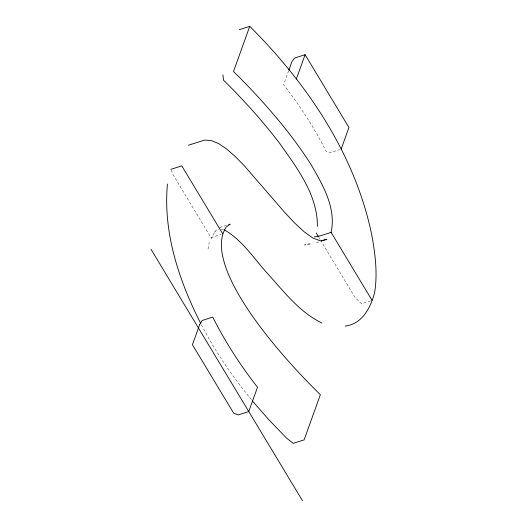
<?xml version="1.0" encoding="UTF-8"?>
<svg xmlns="http://www.w3.org/2000/svg" width="527" height="527" viewBox="0 0 527 527"><rect width="100%" height="100%" fill="white"/><g stroke="black" fill="none" stroke-linecap="round" stroke-linejoin="round"><path stroke-width="0.4" stroke-dasharray="2.63 1.98" d="M208.046 248.961L209.245 242.374M288.585 70.862L283.605 84.695C299.83 105.499 314.276 127.771 326.147 151.354L330.587 152.52L339.632 149.622M171.433 169.977L172.467 173.719L211.399 238.336L215.457 230.609M211.399 238.336L212.203 237.242L221.248 234.344M214.489 232.032L218.481 229.12M219.66 227.545L227.196 225.128M316.299 242.677L319.309 241.709M370.573 300.871L361.535 303.769L355.132 297.577L320.857 240.687M310.284 243.494L304.375 245.002L310.08 244.264M221.3 229.271L223.415 229.39M251.405 399.677C232.269 376.271 214.976 351.239 201.169 324.303M318.743 237.176L320.436 239.989"/><path stroke-width="0.79" d="M317.399 226.379C317.616 194.937 297.235 168.238 279.916 143.706C262.729 121.138 243.698 100.018 223.474 80.137L222.947 74.88M167.434 184.088C162.915 232.684 179.068 280.799 200.8 323.591M228.705 224.647L230.213 224.166L226.004 227.223C217.414 241.34 222.434 258.816 227.927 273.111C234.713 289.363 244.12 304.349 254.251 318.697C273.928 345.976 296.418 371.14 320.363 394.73L304.105 439.88L293.275 443.352L286.53 438.095L268.579 419.452L252.426 400.961M372.082 300.383L331.108 232.367C336.345 208.639 323.315 185.827 311.879 165.985C296.332 140.986 277.518 118.193 257.703 96.487A726.246 309.626 72.2 0 0 238.823 76.764L233.501 71.501L249.752 26.35C307.089 83.483 354.79 153.996 371.621 234.205C375.152 253.191 377.701 272.788 374.737 292.03C370.81 307.261 362.642 323.921 345.192 326.101M288.862 70.091L291.905 61.633L294.547 58.082L305.093 54.696L348.94 127.475L341.14 149.141M296.358 78.978L305.093 54.696M239.205 29.729L249.752 26.35M188.449 145.202L204.838 140.044L211.367 140.61L218.593 143.575L226.505 148.877L235.062 156.335L244.205 165.649L284.356 211.992L294.428 222.756L304.046 231.728L312.893 238.059L320.627 240.885L326.845 239.291L321.575 240.984M170.946 169.319L181.775 165.847L222.756 233.863M331.108 232.367L320.554 235.753L314.329 236.919M321.944 323.011C300.482 312.722 285.377 293.42 269.831 276.069C255.042 260.364 243.224 240.529 224.067 229.732M316.207 232.967L318.321 236.478M150.972 249.205L302.452 500.65M199.766 324.355L192.434 344.724L233.645 413.128L238.217 414.914L248.764 411.534L257.505 387.259C240.424 365.356 225.22 341.911 212.724 317.096L202.17 320.475L199.766 324.355"/></g></svg>
